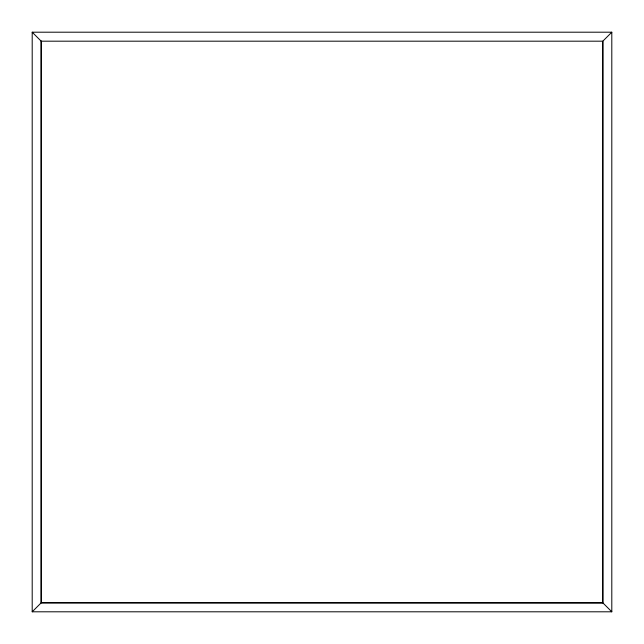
<?xml version="1.0" encoding="UTF-8"?>
<svg xmlns="http://www.w3.org/2000/svg" width="644" height="644" viewBox="0 0 644 644"><rect width="100%" height="100%" fill="white"/><g stroke="black" fill="none" stroke-linecap="round" stroke-linejoin="round"><path stroke-width="0.97" d="M32.2 611.8L32.2 32.2L611.8 32.2L611.8 611.8L32.2 611.8L41.184 602.816L41.184 41.184L32.2 32.2M611.8 611.8L602.816 602.816L602.816 41.184L611.8 32.2M41.184 41.184L602.816 41.184L602.816 602.913L41.184 602.816L41.184 41.087M41.184 602.816L602.816 602.816"/></g></svg>
